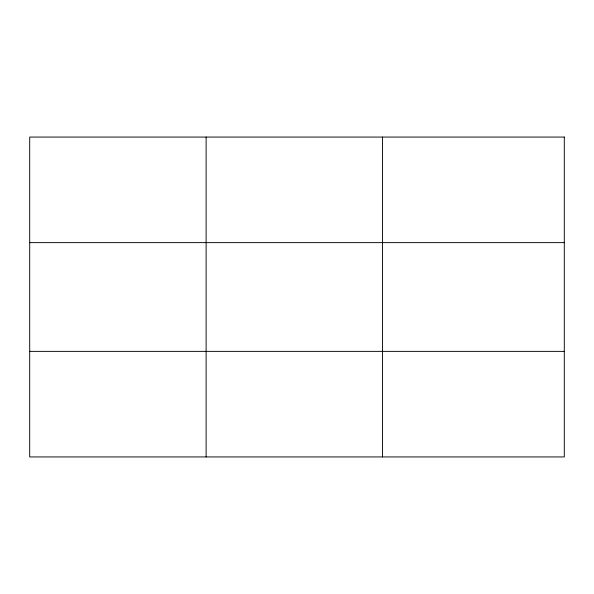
<?xml version="1.0" encoding="UTF-8"?>
<svg xmlns="http://www.w3.org/2000/svg" width="594" height="594" viewBox="0 0 594 594"><rect width="100%" height="100%" fill="white"/><g stroke="black" fill="none" stroke-linecap="round" stroke-linejoin="round"><path stroke-width="0.89" d="M206.118 456.935L206.118 137.066M382.536 456.935L382.536 137.066M29.7 242.627L564.3 242.627M29.7 351.373L564.3 351.373M564.3 137.066L564.3 456.935L29.7 456.935L29.7 137.066L564.3 137.066"/></g></svg>
